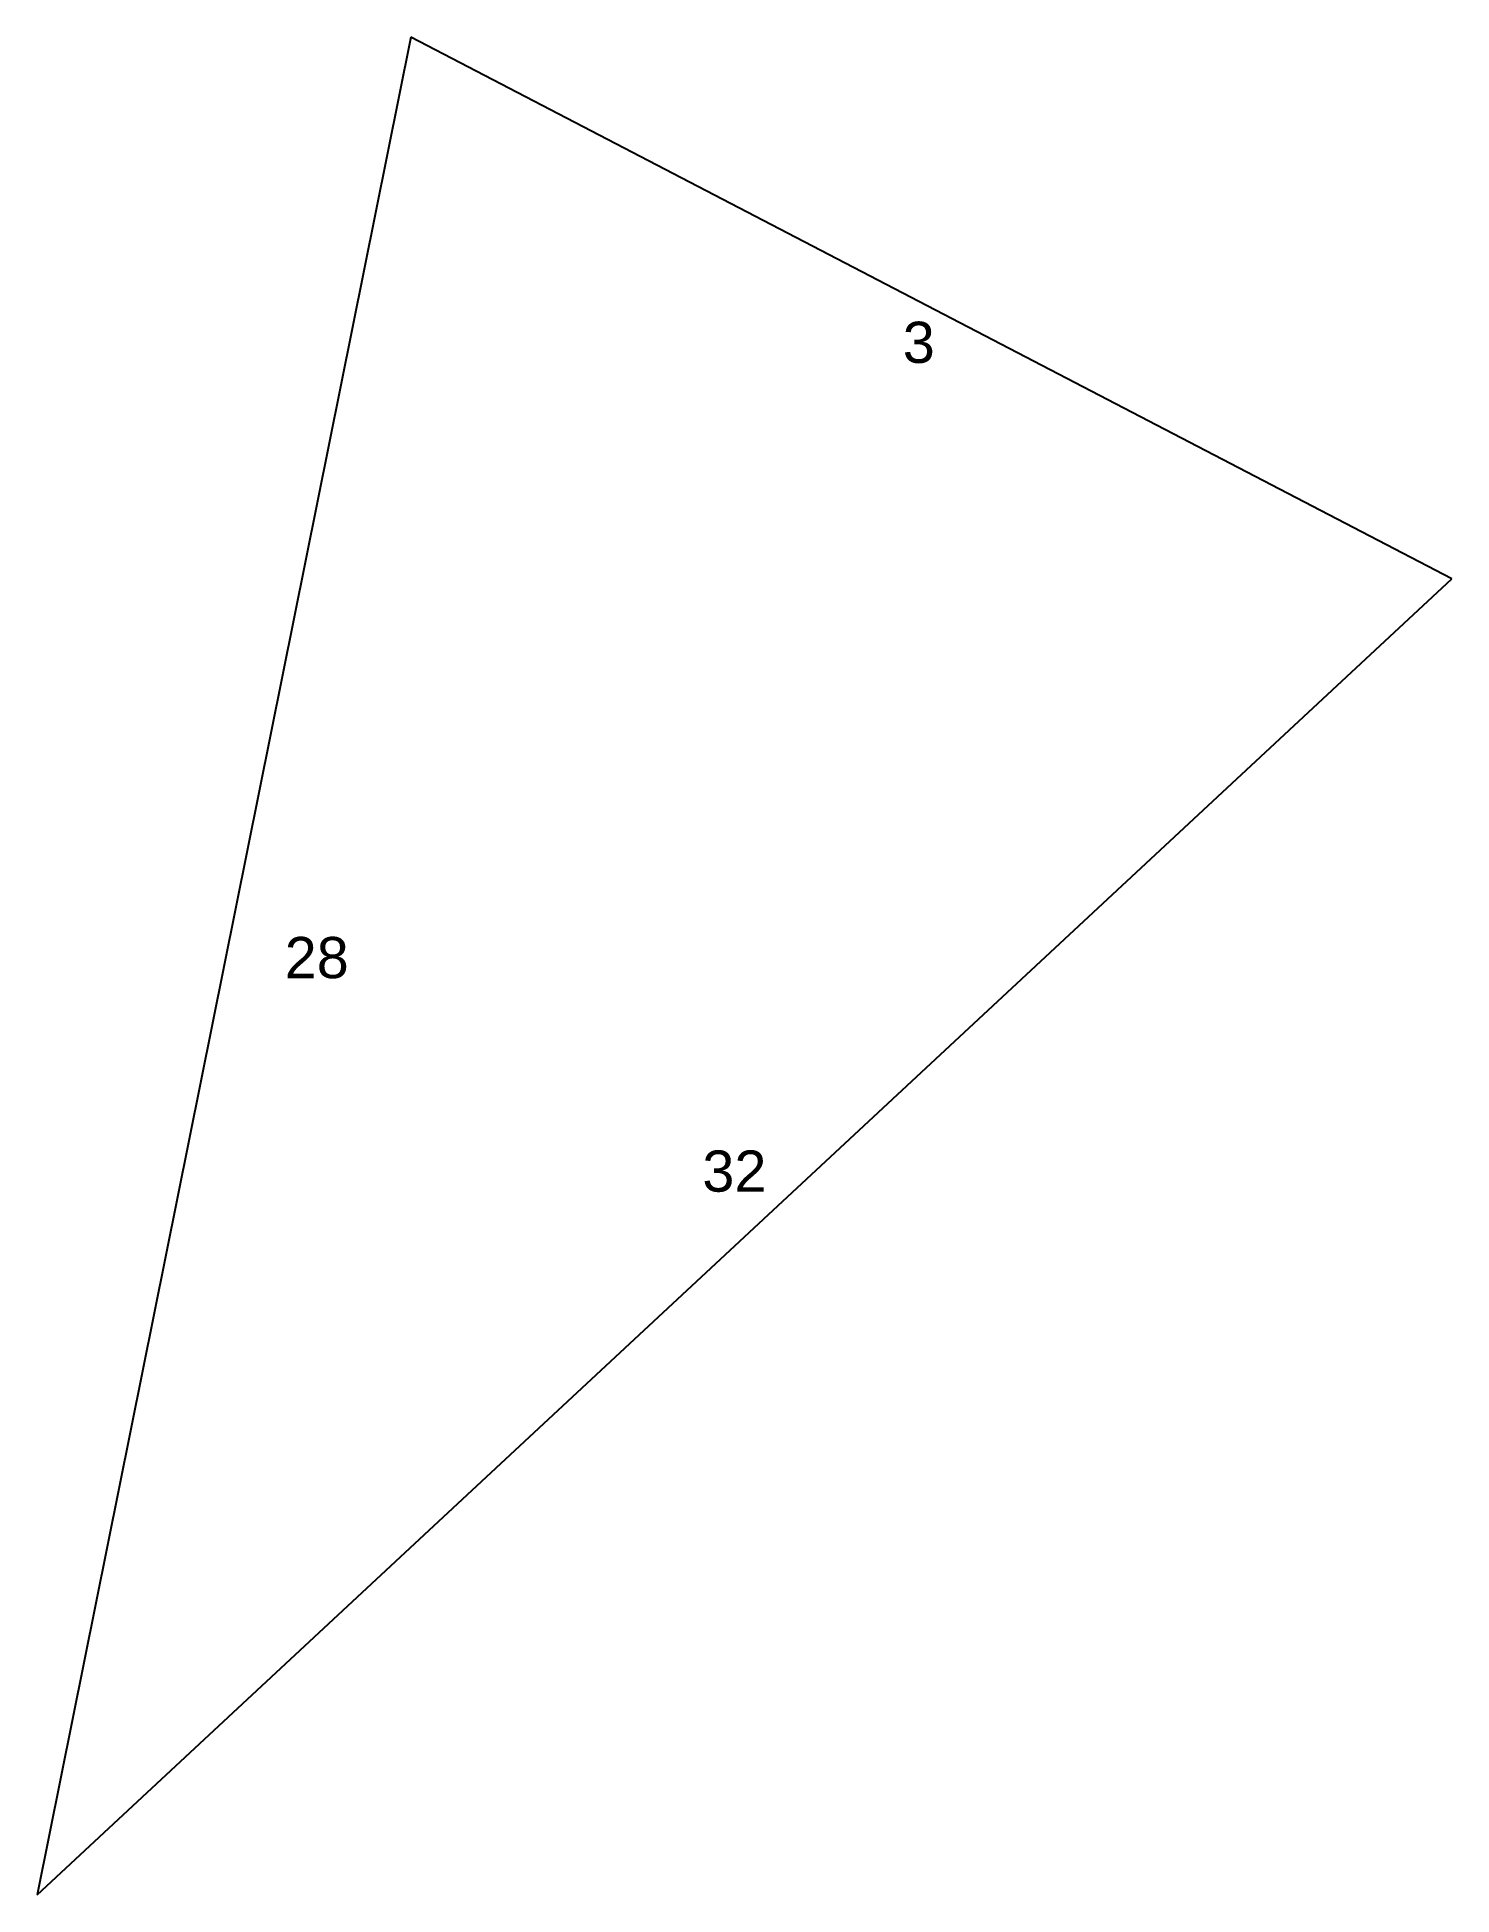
# Model space of a CAD drawing. Extents: x 102.9 to 137.2, y 343.6 to 388.7.
import ezdxf

# ---------------------------------------------------------------- set-up
doc = ezdxf.new("R2010")
doc.units = 0
doc.styles.get("Standard").update_dxf_attribs({"font": 'arial.ttf'})

msp = doc.modelspace()

# ---------------------------------------------------------------- linework, layer by layer
at = {"color": 0}
for p, q in [((111.988, 388.689), (102.925, 343.618)), ((137.228, 375.543), (111.988, 388.689)), ((102.925, 343.618), (137.228, 375.543))]:
    msp.add_line(p, q, dxfattribs=at)

# ---------------------------------------------------------------- texts
for s, p in [('3', (123.915, 380.785)), ('28', (108.927, 365.858)), ('32', (119.055, 360.678))]:
    msp.add_text(s, height=1).set_placement(p)

doc.saveas('drawing.dxf')
